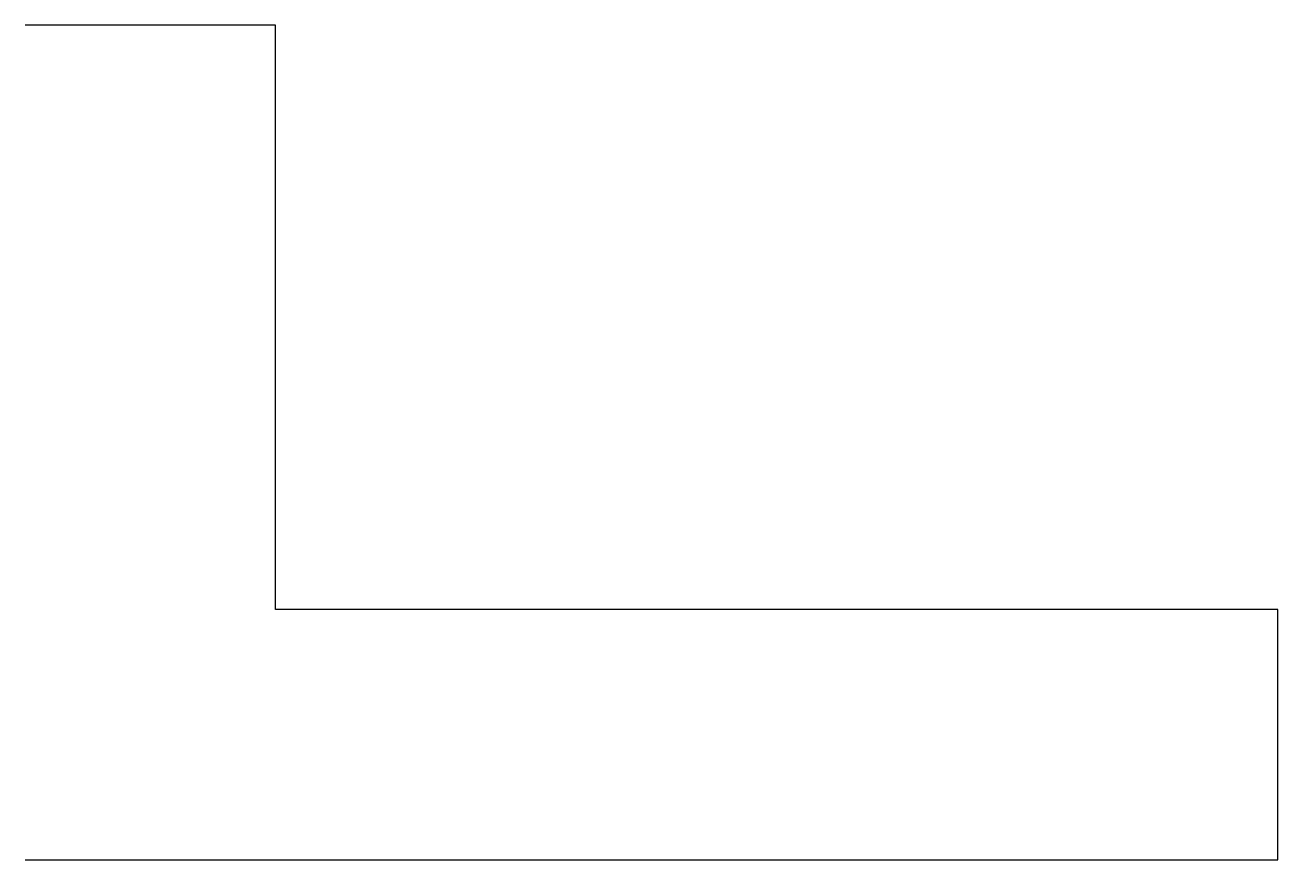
# Model space of a CAD drawing. Header units: millimetres. Extents: x 0 to 150, y 0 to 100.
import ezdxf

# ---------------------------------------------------------------- set-up
doc = ezdxf.new("R2010")
doc.units = ezdxf.units.MM

msp = doc.modelspace()

# ---------------------------------------------------------------- linework, layer by layer
msp.add_lwpolyline([(0, 0), (150, 0), (150, 30), (30, 30), (30, 100), (0, 100)])

doc.saveas('drawing.dxf')
